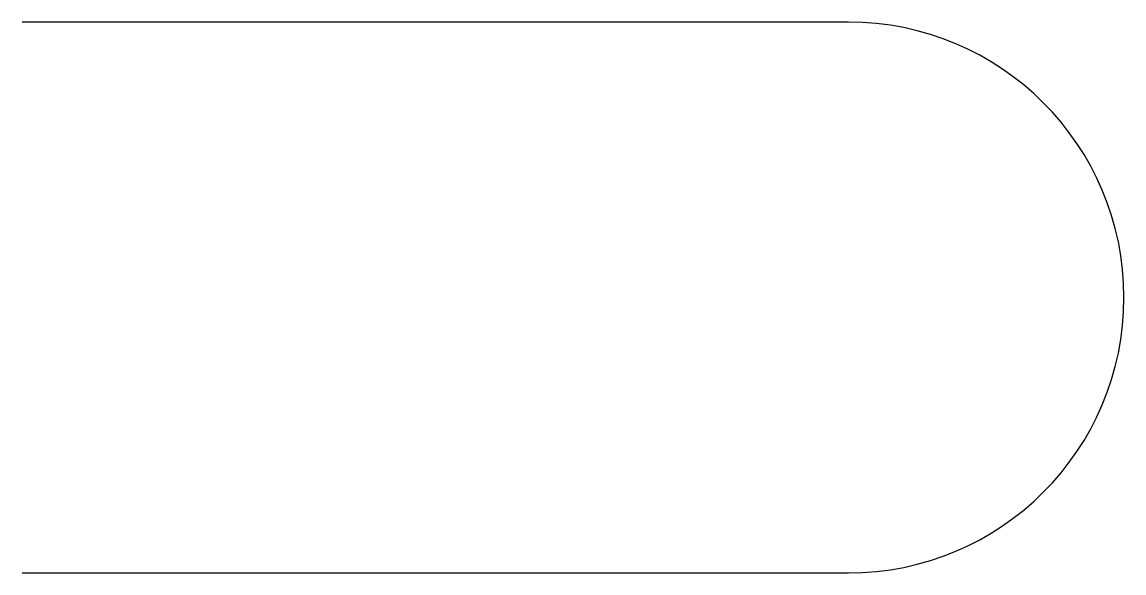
# Model space of a CAD drawing. Header units: metres. Extents: x 0 to 160, y 0 to 80.
import ezdxf

# ---------------------------------------------------------------- set-up
doc = ezdxf.new("R2010")
doc.units = ezdxf.units.M

msp = doc.modelspace()

# ---------------------------------------------------------------- linework, layer by layer
at = {"layer": 'CUT_OUTER'}
for p, q in [((120, 80), (0, 80)), ((0, 0), (120, 0))]:
    msp.add_line(p, q, dxfattribs=at)
msp.add_arc((120, 40), 40, -90, 90, dxfattribs=at)

doc.saveas('drawing.dxf')
